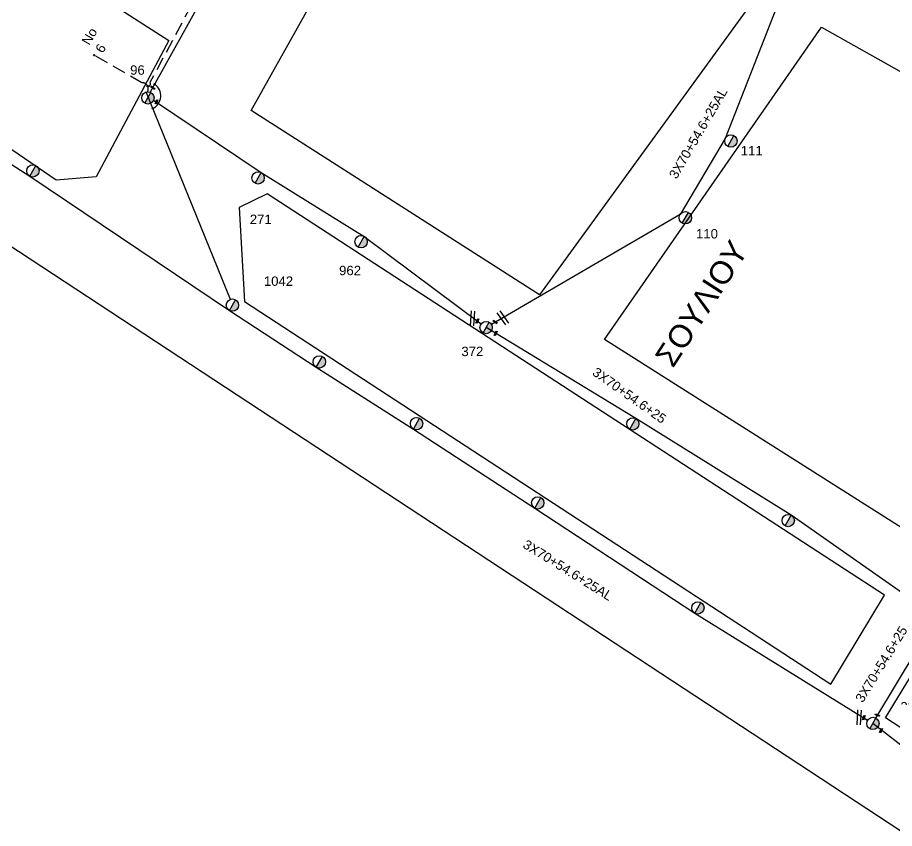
# Model space of a CAD drawing. Header units: millimetres. Extents: x 771 to 3391, y 686 to 1835.
# Drawn here: x 1205.6 to 1373.3, y 912.2 to 1067.4 of the extents above; entities that cross this region are included whole.
import ezdxf

# ---------------------------------------------------------------- set-up
doc = ezdxf.new("R2010")
doc.units = ezdxf.units.MM
doc.linetypes.add('DASHED', pattern=[19.05, 12.7, -6.35])
for name, color, linetype in [('Άγνωστα', 7, 'Continuous'), ('Καλώδια ΧΤ   3x150AL+50CU', 7, 'DASHED'), ('Μηχανική τομή', 7, 'Continuous'), ('Στύλος ΦΜ', 7, 'Continuous'), ('Στύλος ΦΜ @ 1', 7, 'Continuous'), ('Συνδέσεις', 7, 'Continuous'), ('Συνεστραμμένα ΧΤ   3x70+54.6+25 AL', 7, 'SYN_LINE'), ('Τομή', 7, 'Continuous'), ('Υπόβαθρο ΔΕΗ', 7, 'Continuous')]:
    doc.layers.add(name, color=color, linetype=linetype)
doc.styles.add('arial', font='ARIAL.TTF')
doc.styles.get("Standard").update_dxf_attribs({"font": 'ARIAL.TTF'})
doc.linetypes.add('SYN_LINE', pattern='A,0.5,-0.0001,["/\\/\\/\\/",Standard,S=0.1,R=0,X=0,Y=-0.05],-0.25', length=0.7501)

# ---------------------------------------------------------------- blocks, each defined once
blk = doc.blocks.new('ΥΠΑΡΧΩΝ ΤΣΙΜΕΝΤΕΝΙΟΣ ΣΤΥΛΟΣ')
at = {"layer": 'Στύλος ΦΜ'}
blk.add_hatch(color=7, dxfattribs=at).paths.add_polyline_path([(-1.29, -2.28, 0.574793), (2.62, 0, 0.268822), (1.3, 2.27)])
at = {"layer": 'Στύλος ΦΜ', "color": 7}
blk.add_line((-1.29, -2.28), (1.3, 2.27), dxfattribs=at)
blk.add_circle((0, 0), 2.62, dxfattribs=at)
at = {"layer": 'Στύλος ΦΜ', "flags": 4}
for tag, p in [('ΑΡΙΘΜΟΣ', (-4.68, 8.05)), ('ΤΥΠΟΣ', (-4.91, 3.03))]:
    blk.add_attdef(tag, p, '', height=4, dxfattribs=at)
blk = doc.blocks.new('ΜΗΧΑΝΙΚΗ ΤΟΜΗ')
at = {"layer": 'Μηχανική τομή', "ltscale": 40}
for p, q in [((-1.89, 0.78), (1.89, 0.78)), ((1.89, 0), (-1.89, 0))]:
    blk.add_line(p, q, dxfattribs=at)
blk = doc.blocks.new('ΤΟΜΗ')
at = {"layer": 'Τομή', "ltscale": 40}
for p, q in [((-5.68, 0), (5.68, 0)), ((5.68, -2.33), (-5.68, -2.33))]:
    blk.add_line(p, q, dxfattribs=at)
blk = doc.blocks.new('_ΣΥΝΔΕΣΗ')
at = {"layer": 'Συνδέσεις', "linetype": 'SYN_LINE', "ltscale": 40}
blk.add_hatch(color=256, dxfattribs=at).paths.add_polyline_path([(0.5, -0.01, 1), (-0.5, -0.01, 1)])
at = {"layer": 'Συνδέσεις'}
blk.add_circle((0, -0.01), 0.5, dxfattribs=at)

msp = doc.modelspace()

# ---------------------------------------------------------------- linework, layer by layer
at = {"layer": 'Άγνωστα', "color": 27}
for points in [[(1241.63093, 1072.35526), (1230.97098, 1053.12818)], [(1246.30125, 1013.48968), (1230.22883, 1053.02831)]]:
    msp.add_lwpolyline(points, dxfattribs=at)
at = {"layer": 'Άγνωστα', "color": 1, "linetype": 'DASHED', "ltscale": 0.2}
msp.add_lwpolyline([(1230.47698, 1053.21981, 0.55844685), (1229.38849, 1054.94804), (1220.24891, 1060.18872)], format="xyb", dxfattribs=at)
at = {"layer": 'Καλώδια ΧΤ   3x150AL+50CU', "color": 1, "linetype": 'DASHED', "ltscale": 0.2}
msp.add_lwpolyline([(1288.08681, 1151.33555, -0.387025165), (1288.79411, 1145.93793), (1276.49992, 1125.51501), (1259.16103, 1093.27401), (1243.3459, 1069.49266, -0.21952749), (1238.79873, 1069.7066), (1230.90726, 1054.95714, -0.820906224), (1230.45965, 1054.31132)], format="xyb", dxfattribs=at)
at = {"layer": 'Συνεστραμμένα ΧΤ   3x70+54.6+25 AL', "color": 27, "linetype": 'SYN_LINE', "ltscale": 20}
msp.add_lwpolyline([(1109.36485, 1102.79941), (1150.82443, 1074.99143), (1186.82331, 1050.5742), (1207.93378, 1037.03375), (1246.10663, 1011.35264), (1262.72965, 1000.48885), (1281.3162, 988.67739), (1304.49606, 973.51803), (1335.14079, 953.42707), (1368.18553, 932.95324)], dxfattribs=at)
at = {"layer": 'Συνεστραμμένα ΧΤ   3x70+54.6+25 AL', "color": 62, "linetype": 'SYN_LINE', "ltscale": 20}
msp.add_lwpolyline([(1355.73648, 1082.11193), (1340.95481, 1044.26513), (1332.29798, 1029.70479), (1296.22113, 1008.69357)], dxfattribs=at)
at = {"layer": 'Συνεστραμμένα ΧΤ   3x70+54.6+25 AL', "color": 1, "linetype": 'SYN_LINE', "ltscale": 20}
msp.add_lwpolyline([(1231.60303, 1051.5938), (1252.19294, 1037.74051), (1271.87342, 1025.54684), (1294.26017, 1008.80616)], dxfattribs=at)
at = {"layer": 'Συνεστραμμένα ΧΤ   3x70+54.6+25 AL', "color": 151, "linetype": 'SYN_LINE', "ltscale": 20}
for points in [[(1369.77226, 933.35482), (1381.39585, 952.73737), (1401.92819, 990.11903), (1413.25499, 1009.89025), (1424.83437, 1027.90499)], [(1380.41034, 953.38701), (1353.57946, 972.17547), (1323.85672, 990.67873), (1295.20565, 1008.09954)]]:
    msp.add_lwpolyline(points, dxfattribs=at)
at = {"layer": 'Συνεστραμμένα ΧΤ   3x70+54.6+25 AL', "color": 85, "ltscale": 20}
msp.add_lwpolyline([(1460.04734, 872.70989), (1439.57321, 885.41354), (1413.35111, 903.92808), (1384.36812, 920.57327), (1369.18897, 932.33164)], dxfattribs=at)
at = {"layer": 'Υπόβαθρο ΔΕΗ'}
for points in [[(1250.2973, 1049.64388), (1282.96548, 1108.04065), (1347.49218, 1072.34841), (1305.43181, 1014.36102), (1250.2973, 1049.64388)], [(1161.45023, 1071.57069), (1177.47924, 1099.65668), (1234.54624, 1062.98945), (1220.61685, 1036.9549), (1212.98907, 1036.27177), (1161.45023, 1071.57069)], [(1372.93378, 751.48167), (1482.86909, 831.99661), (1482.13151, 841.00179), (1111.49521, 1084.63438), (909.00244, 748.35764)], [(1317.82479, 1005.79119), (1359.36609, 1065.54016), (1416.14433, 1033.63468), (1377.88906, 967.73876), (1317.82479, 1005.79119)], [(1361.11519, 939.88051), (1371.42158, 956.91588), (1253.34883, 1033.70743), (1247.97827, 1031.04617), (1248.98879, 1013.05245), (1361.11519, 939.88051)], [(1371.59493, 933.43837), (1381.88715, 950.24782), (1414.99812, 928.59799), (1403.79842, 912.45332), (1371.59493, 933.43837)]]:
    msp.add_lwpolyline(points, dxfattribs=at)
msp.add_arc((1230.28046, 1052.43153), 2.7022, 295.8753946, 55.3431344, dxfattribs=at)

# ---------------------------------------------------------------- block references
at = {"layer": 'Μηχανική τομή', "xscale": 0.249999999999919, "yscale": 0.249999999999919, "zscale": 0.249999999999919}
for p, rotation in [((1231.39196, 1053.89763), 326.3216353276003), ((1232.24813, 1051.24901), 68.45138536945211), ((1293.62577, 1009.32919), 68.45138536945211), ((1296.89192, 1009.08424), 326.3216353276003), ((1297.129, 1006.94475), 68.45138536945211), ((1367.53682, 933.42743), 68.45138536945211), ((1370.01388, 933.8386), 336.8864378045459), ((1370.83351, 930.94615), 68.45138536945211)]:
    msp.add_blockref('ΜΗΧΑΝΙΚΗ ΤΟΜΗ', p, dxfattribs=dict(at, rotation=rotation))
at = {"layer": 'Στύλος ΦΜ @ 1', "ltscale": 40}
ref = msp.add_blockref('ΥΠΑΡΧΩΝ ΤΣΙΜΕΝΤΕΝΙΟΣ ΣΤΥΛΟΣ', (1230.51414, 1052.04262), dxfattribs=dict(at, xscale=0.4499999999998181, yscale=0.4499999999998181, zscale=0.4499999999998181))
ref.add_attrib('ΤΥΠΟΣ', '96', (1227.12417, 1056.47086), dxfattribs={"layer": 'Στύλος ΦΜ', "height": 1.8, "flags": 4})
ref = msp.add_blockref('ΥΠΑΡΧΩΝ ΤΣΙΜΕΝΤΕΝΙΟΣ ΣΤΥΛΟΣ', (1342.03261, 1043.79027), dxfattribs=dict(at, xscale=0.4499999999998181, yscale=0.4499999999998181, zscale=0.4499999999998181))
ref.add_attrib('ΤΥΠΟΣ', '111', (1343.92736, 1041.04861), dxfattribs={"layer": 'Στύλος ΦΜ', "height": 1.8, "flags": 4})
at = {"layer": 'Στύλος ΦΜ @ 1', "ltscale": 40, "xscale": 0.4499999999998181, "yscale": 0.4499999999998181, "zscale": 0.4499999999998181}
for p in [(1208.51481, 1038.05822), (1263.31068, 1001.51332), (1281.89723, 989.70186), (1323.27116, 989.65684), (1305.07709, 974.5425), (1352.9939, 971.15358), (1335.72183, 954.45154)]:
    msp.add_blockref('ΥΠΑΡΧΩΝ ΤΣΙΜΕΝΤΕΝΙΟΣ ΣΤΥΛΟΣ', p, dxfattribs=at)
at = {"layer": 'Στύλος ΦΜ @ 1', "ltscale": 40}
ref = msp.add_blockref('ΥΠΑΡΧΩΝ ΤΣΙΜΕΝΤΕΝΙΟΣ ΣΤΥΛΟΣ', (1251.60738, 1036.71862), dxfattribs=dict(at, xscale=0.4499999999998181, yscale=0.4499999999998181, zscale=0.4499999999998181))
ref.add_attrib('ΤΥΠΟΣ', '271', (1250.01215, 1027.90352), dxfattribs={"layer": 'Στύλος ΦΜ', "height": 1.8, "flags": 4})
ref = msp.add_blockref('ΥΠΑΡΧΩΝ ΤΣΙΜΕΝΤΕΝΙΟΣ ΣΤΥΛΟΣ', (1333.31341, 1029.1081), dxfattribs=dict(at, xscale=0.4499999999998181, yscale=0.4499999999998181, zscale=0.4499999999998181))
ref.add_attrib('ΤΥΠΟΣ', '110', (1335.35864, 1025.13658), dxfattribs={"layer": 'Στύλος ΦΜ', "height": 1.8, "flags": 4})
ref = msp.add_blockref('ΥΠΑΡΧΩΝ ΤΣΙΜΕΝΤΕΝΙΟΣ ΣΤΥΛΟΣ', (1271.28786, 1024.52495), dxfattribs=dict(at, xscale=0.4499999999998181, yscale=0.4499999999998181, zscale=0.4499999999998181))
ref.add_attrib('ΤΥΠΟΣ', '962', (1267.09115, 1018.11186), dxfattribs={"layer": 'Στύλος ΦΜ', "height": 1.8, "flags": 4})
ref = msp.add_blockref('ΥΠΑΡΧΩΝ ΤΣΙΜΕΝΤΕΝΙΟΣ ΣΤΥΛΟΣ', (1246.68767, 1012.37711), dxfattribs=dict(at, xscale=0.4499999999998181, yscale=0.4499999999998181, zscale=0.4499999999998181))
ref.add_attrib('ΤΥΠΟΣ', '1042', (1252.70152, 1016.07134), dxfattribs={"layer": 'Στύλος ΦΜ', "height": 1.8, "flags": 4})
ref = msp.add_blockref('ΥΠΑΡΧΩΝ ΤΣΙΜΕΝΤΕΝΙΟΣ ΣΤΥΛΟΣ', (1295.20338, 1008.10083), dxfattribs=dict(at, xscale=0.4499999999998181, yscale=0.4499999999998181, zscale=0.4499999999998181))
ref.add_attrib('ΤΥΠΟΣ', '372', (1290.48, 1002.62222), dxfattribs={"layer": 'Στύλος ΦΜ', "height": 1.8, "flags": 4})
ref = msp.add_blockref('ΥΠΑΡΧΩΝ ΤΣΙΜΕΝΤΕΝΙΟΣ ΣΤΥΛΟΣ', (1369.1867, 932.33293), dxfattribs=dict(at, xscale=0.4499999999998181, yscale=0.4499999999998181, zscale=0.4499999999998181))
ref.add_attrib('ΤΥΠΟΣ', '2344', (1374.44064, 934.63461), dxfattribs={"layer": 'Στύλος ΦΜ', "height": 1.8, "flags": 4})
at = {"layer": 'Συνδέσεις', "xscale": 0.25, "yscale": 0.25, "zscale": 0.25}
for p in [(1220.24891, 1060.18872), (1230.46379, 1054.30955), (1231.80906, 1054.64348), (1231.45974, 1050.00024)]:
    msp.add_blockref('_ΣΥΝΔΕΣΗ', p, dxfattribs=at)
at = {"layer": 'Τομή'}
for p, xscale, yscale, zscale, rotation in [((1292.88665, 1009.81116), 0.2500000000000557, 0.2500000000000557, 0.2500000000000557, 266.3054486218056), ((1298.6484, 1010.10722), 0.25, 0.25, 0.25, 305.397223887155), ((1366.82532, 933.48099), 0.2500000000000557, 0.2500000000000557, 0.2500000000000557, 266.3054486218056)]:
    msp.add_blockref('ΤΟΜΗ', p, dxfattribs=dict(at, xscale=xscale, yscale=yscale, zscale=zscale, rotation=rotation))

# ---------------------------------------------------------------- texts
at = {"ltscale": 40, "insert": (1327.29122, 1002.52475), "char_height": 4, "width": 64.8866414, "attachment_point": 1, "rotation": 57.224085, "style": 'arial'}
msp.add_mtext('{\\H1.083x;ΣOYΛIOY}', dxfattribs=at)
at = {"layer": 'Άγνωστα', "color": 7}
note = msp.add_mtext_dynamic_manual_height_columns('Nο ', width=1.8, gutter_width=1.62053, heights=[0.04535, 0], dxfattribs=dict(at, insert=(1216.03219, 1059.93621), char_height=1.8, attachment_point=1, rotation=59.701221))
for column, words in zip(note.columns.linked_columns, ['6']):
    column.text = words
at = {"layer": 'Άγνωστα', "color": 7, "char_height": 1.8, "attachment_point": 1}
for insert, rotation in [((1316.40415, 1000.61268), 324.7520805), ((1365.70468, 937.1238), 58.3673681)]:
    msp.add_mtext_dynamic_manual_height_columns('3X70+54.6+25', width=1.8, gutter_width=12.5, heights=[0.04535], dxfattribs=dict(at, insert=insert, rotation=rotation))
at = {"layer": 'Συνεστραμμένα ΧΤ   3x70+54.6+25 AL', "color": 7, "char_height": 1.8, "attachment_point": 1}
for insert, rotation in [((1330.0693, 1037.28738), 59.8533125), ((1303.02078, 967.62133), 328.042606)]:
    msp.add_mtext_dynamic_manual_height_columns('3X70+54.6+25AL', width=1.8, gutter_width=12.5, heights=[0.04535], dxfattribs=dict(at, insert=insert, rotation=rotation))

doc.saveas('drawing.dxf')
